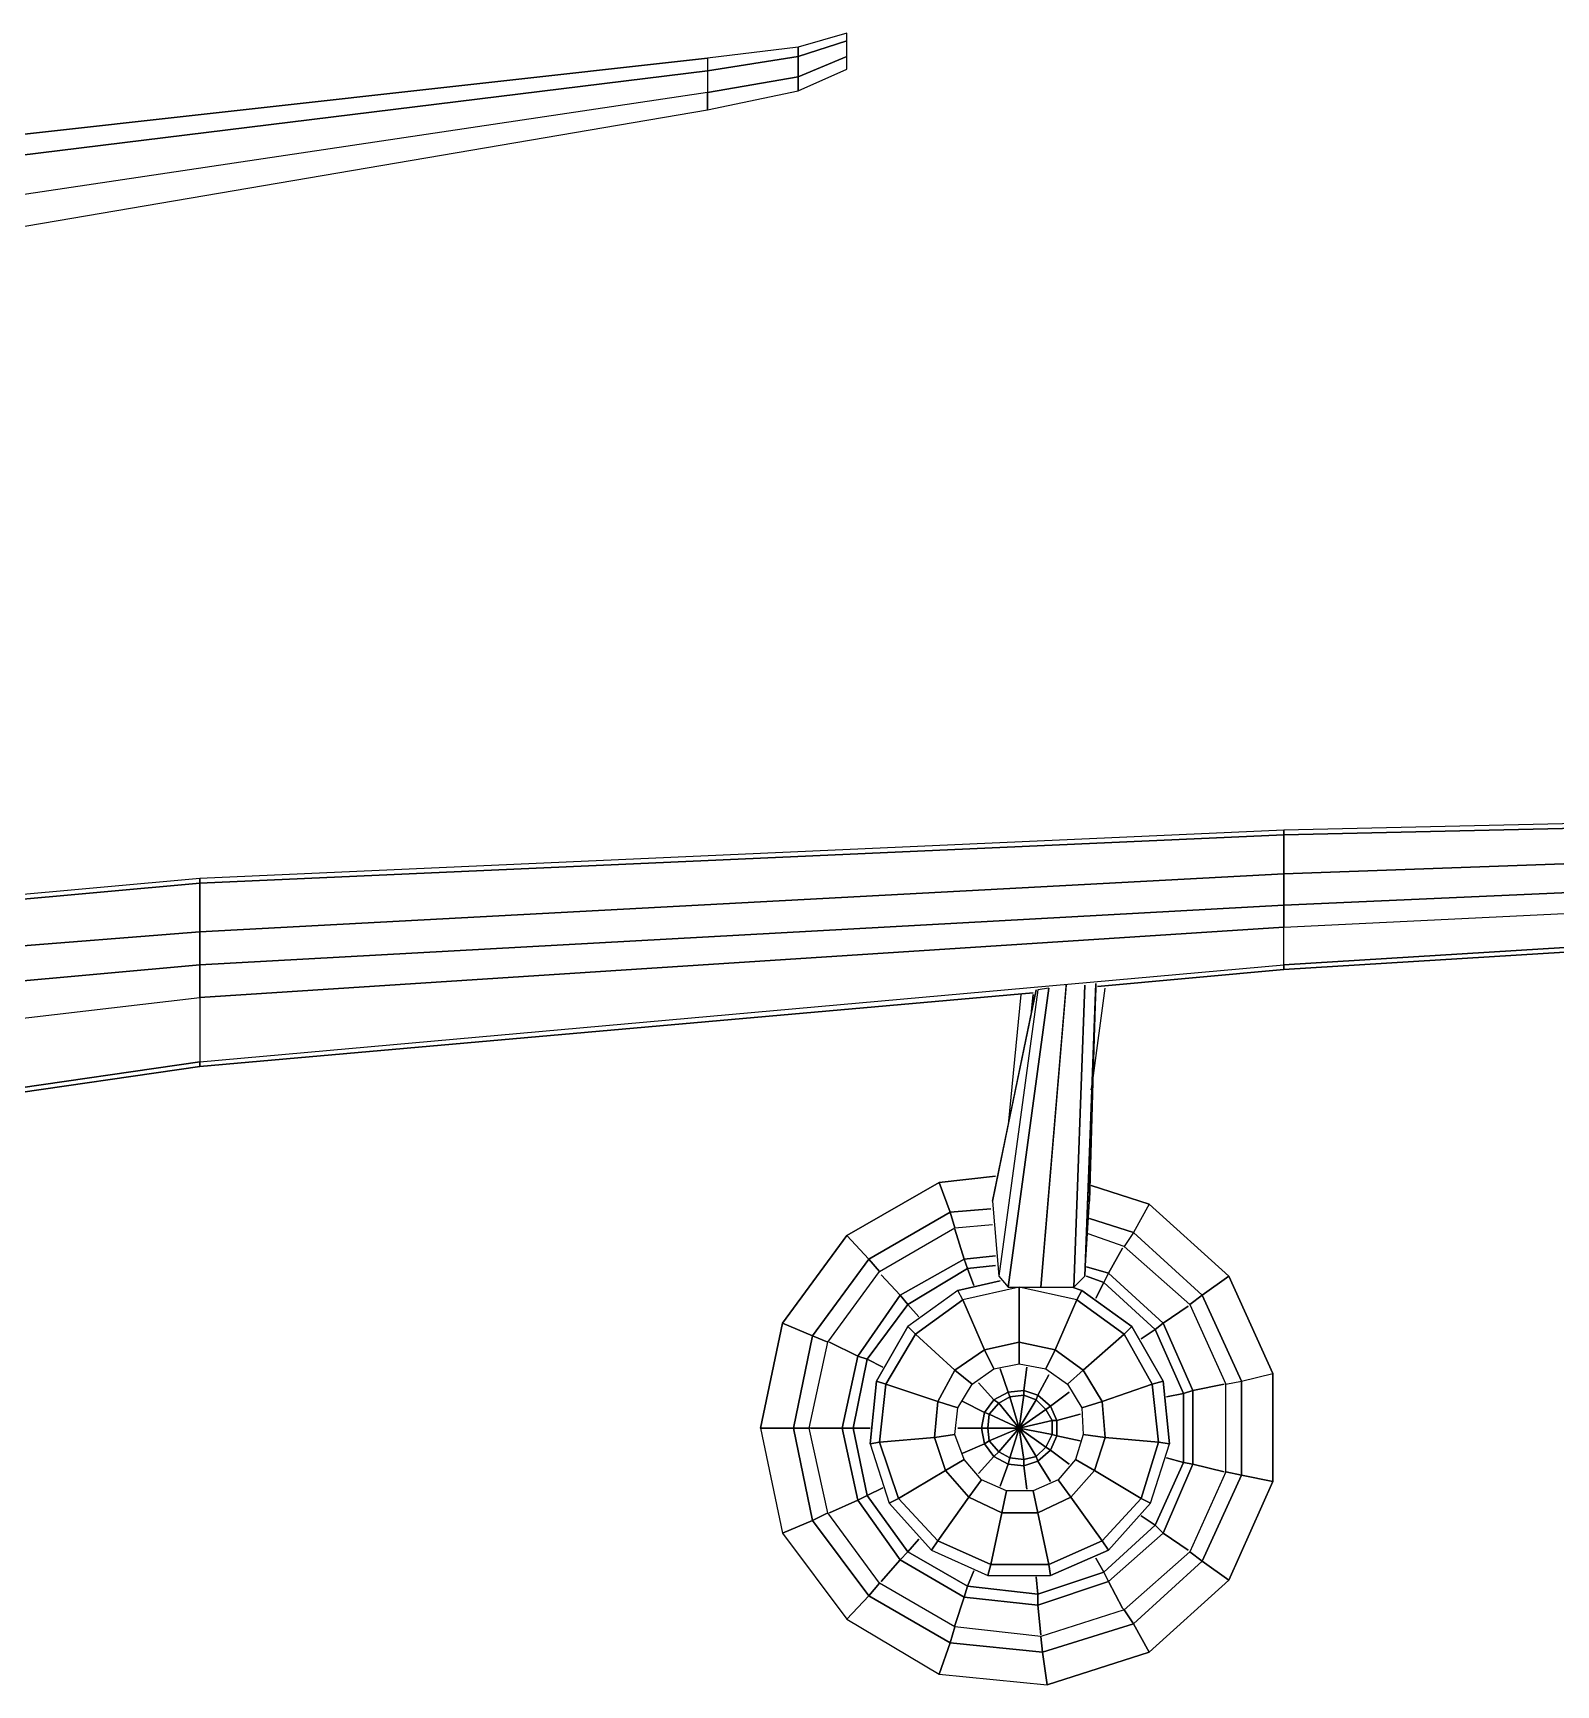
# Model space of a CAD drawing. Header units: millimetres. Extents: x -2415.6 to -2324.5, y 1851.1 to 1878.7.
# Drawn here: x -2360.14 to -2349.7, y 1853.09 to 1864.42 of the extents above; entities that cross this region are included whole.
import ezdxf

# ---------------------------------------------------------------- set-up
doc = ezdxf.new("R2010")
doc.units = ezdxf.units.MM
doc.header["$LTSCALE"] = 10
doc.layers.add('Aeronaves', color=2, linetype='Continuous')

msp = doc.modelspace()

# ---------------------------------------------------------------- linework, layer by layer
at = {"layer": 'Aeronaves'}
for p, q in [((-2354.559, 1864.418), (-2354.892, 1864.322)), ((-2354.559, 1864.418), (-2354.892, 1864.322)), ((-2354.559, 1864.364), (-2354.559, 1864.418)), ((-2354.559, 1864.364), (-2354.559, 1864.418)), ((-2354.892, 1864.322), (-2355.515, 1864.246)), ((-2354.892, 1864.322), (-2355.515, 1864.246)), ((-2354.892, 1864.257), (-2354.559, 1864.364)), ((-2354.559, 1864.364), (-2354.892, 1864.257)), ((-2354.892, 1864.257), (-2354.892, 1864.322)), ((-2354.892, 1864.322), (-2354.892, 1864.257)), ((-2354.559, 1864.257), (-2354.559, 1864.364)), ((-2354.559, 1864.257), (-2354.559, 1864.364)), ((-2366.232, 1863.054), (-2355.515, 1864.246)), ((-2355.515, 1864.246), (-2366.232, 1863.054)), ((-2355.515, 1864.16), (-2354.892, 1864.257)), ((-2354.892, 1864.257), (-2355.515, 1864.16)), ((-2355.515, 1864.246), (-2355.515, 1864.16)), ((-2355.515, 1864.246), (-2355.515, 1864.16)), ((-2354.892, 1864.117), (-2354.892, 1864.257)), ((-2354.892, 1864.117), (-2354.559, 1864.257)), ((-2354.892, 1864.257), (-2354.892, 1864.117)), ((-2354.559, 1864.257), (-2354.892, 1864.117)), ((-2354.559, 1864.171), (-2354.559, 1864.257)), ((-2354.559, 1864.171), (-2354.559, 1864.257)), ((-2366.232, 1862.84), (-2355.515, 1864.16)), ((-2355.515, 1864.16), (-2366.232, 1862.84)), ((-2355.515, 1864.16), (-2355.515, 1864.01)), ((-2355.515, 1864.16), (-2355.515, 1864.01)), ((-2355.515, 1864.01), (-2354.892, 1864.117)), ((-2354.892, 1864.117), (-2355.515, 1864.01)), ((-2354.892, 1864.021), (-2354.559, 1864.171)), ((-2354.892, 1864.021), (-2354.559, 1864.171)), ((-2354.892, 1864.117), (-2354.892, 1864.021)), ((-2354.892, 1864.021), (-2354.892, 1864.117)), ((-2355.515, 1864.01), (-2366.232, 1862.41)), ((-2355.515, 1864.01), (-2366.232, 1862.41)), ((-2355.515, 1863.892), (-2354.892, 1864.021)), ((-2355.515, 1863.892), (-2354.892, 1864.021)), ((-2355.515, 1864.01), (-2355.515, 1863.892)), ((-2355.515, 1863.892), (-2355.515, 1864.01)), ((-2366.232, 1862.066), (-2355.515, 1863.892)), ((-2366.232, 1862.066), (-2355.515, 1863.892)), ((-2340.105, 1859.21), (-2351.563, 1858.952)), ((-2340.105, 1859.21), (-2351.563, 1858.952)), ((-2351.563, 1858.92), (-2340.105, 1859.178)), ((-2340.105, 1859.178), (-2351.563, 1858.92)), ((-2351.563, 1858.652), (-2340.105, 1859.06)), ((-2340.105, 1859.06), (-2351.563, 1858.652)), ((-2351.563, 1858.952), (-2358.994, 1858.619)), ((-2351.563, 1858.952), (-2358.994, 1858.619)), ((-2351.563, 1858.92), (-2358.994, 1858.587)), ((-2358.994, 1858.587), (-2351.563, 1858.92)), ((-2351.563, 1858.437), (-2340.105, 1858.952)), ((-2340.105, 1858.952), (-2351.563, 1858.437)), ((-2351.563, 1858.92), (-2351.563, 1858.952)), ((-2351.563, 1858.952), (-2351.563, 1858.92)), ((-2351.563, 1858.652), (-2351.563, 1858.92)), ((-2351.563, 1858.92), (-2351.563, 1858.652)), ((-2351.563, 1858.287), (-2340.105, 1858.845)), ((-2351.563, 1858.287), (-2340.105, 1858.845)), ((-2351.563, 1858.652), (-2358.994, 1858.254)), ((-2358.994, 1858.254), (-2351.563, 1858.652)), ((-2340.127, 1858.727), (-2351.563, 1858.029)), ((-2351.563, 1858.029), (-2340.127, 1858.727)), ((-2340.309, 1858.684), (-2351.563, 1857.997)), ((-2351.563, 1857.997), (-2340.309, 1858.684)), ((-2351.563, 1858.437), (-2351.563, 1858.652)), ((-2351.563, 1858.652), (-2351.563, 1858.437)), ((-2358.994, 1858.619), (-2361.84, 1858.362)), ((-2358.994, 1858.619), (-2361.84, 1858.362)), ((-2358.994, 1858.587), (-2361.84, 1858.33)), ((-2361.84, 1858.33), (-2358.994, 1858.587)), ((-2358.994, 1858.587), (-2358.994, 1858.619)), ((-2358.994, 1858.619), (-2358.994, 1858.587)), ((-2358.994, 1858.587), (-2358.994, 1858.254)), ((-2358.994, 1858.254), (-2358.994, 1858.587)), ((-2358.994, 1858.029), (-2351.563, 1858.437)), ((-2351.563, 1858.437), (-2358.994, 1858.029)), ((-2351.563, 1858.287), (-2351.563, 1858.437)), ((-2351.563, 1858.437), (-2351.563, 1858.287)), ((-2358.994, 1857.803), (-2351.563, 1858.287)), ((-2351.563, 1858.287), (-2358.994, 1857.803)), ((-2351.563, 1858.029), (-2351.563, 1858.287)), ((-2351.563, 1858.029), (-2351.563, 1858.287)), ((-2358.994, 1858.254), (-2361.84, 1858.029)), ((-2361.84, 1858.029), (-2358.994, 1858.254)), ((-2358.994, 1858.254), (-2358.994, 1858.029)), ((-2358.994, 1858.029), (-2358.994, 1858.254)), ((-2361.84, 1857.771), (-2358.994, 1858.029)), ((-2358.994, 1858.029), (-2361.84, 1857.771)), ((-2358.994, 1857.363), (-2351.563, 1858.029)), ((-2358.994, 1857.363), (-2351.563, 1858.029)), ((-2358.994, 1858.029), (-2358.994, 1857.803)), ((-2358.994, 1857.803), (-2358.994, 1858.029)), ((-2352.841, 1857.879), (-2351.563, 1857.997)), ((-2351.563, 1857.997), (-2352.841, 1857.879)), ((-2351.563, 1857.997), (-2351.563, 1858.029)), ((-2351.563, 1858.029), (-2351.563, 1857.997)), ((-2351.563, 1857.997), (-2351.563, 1858.029)), ((-2351.563, 1858.029), (-2351.563, 1857.997)), ((-2353.281, 1857.836), (-2358.994, 1857.331)), ((-2358.994, 1857.331), (-2353.281, 1857.836)), ((-2353.56, 1856.407), (-2353.26, 1857.857)), ((-2353.249, 1857.857), (-2353.517, 1855.892)), ((-2353.453, 1855.817), (-2353.174, 1857.868)), ((-2353.174, 1857.868), (-2353.453, 1855.817)), ((-2353.26, 1857.857), (-2353.453, 1856.934)), ((-2353.174, 1857.868), (-2353.249, 1857.857)), ((-2353.056, 1857.889), (-2353.228, 1855.817)), ((-2353.228, 1855.817), (-2353.056, 1857.879)), ((-2353.056, 1857.879), (-2353.056, 1857.889)), ((-2352.927, 1857.889), (-2353.002, 1855.817)), ((-2353.002, 1855.817), (-2352.927, 1857.889)), ((-2352.927, 1855.892), (-2352.852, 1857.9)), ((-2352.852, 1857.868), (-2352.927, 1855.892)), ((-2352.895, 1856.407), (-2352.852, 1857.868)), ((-2352.852, 1857.9), (-2352.873, 1857.224)), ((-2352.873, 1857.234), (-2352.787, 1857.868)), ((-2361.84, 1857.47), (-2358.994, 1857.803)), ((-2361.84, 1857.47), (-2358.994, 1857.803)), ((-2358.994, 1857.803), (-2358.994, 1857.363)), ((-2358.994, 1857.803), (-2358.994, 1857.363)), ((-2353.367, 1857.825), (-2353.453, 1856.934)), ((-2353.281, 1857.825), (-2353.292, 1857.707)), ((-2353.292, 1857.707), (-2353.281, 1857.825)), ((-2361.378, 1857.019), (-2358.994, 1857.363)), ((-2358.994, 1857.363), (-2361.378, 1857.019)), ((-2358.994, 1857.331), (-2361.378, 1856.987)), ((-2361.378, 1856.987), (-2358.994, 1857.331)), ((-2358.994, 1857.331), (-2358.994, 1857.363)), ((-2358.994, 1857.363), (-2358.994, 1857.331)), ((-2352.873, 1857.224), (-2352.895, 1856.407)), ((-2352.884, 1857.17), (-2352.873, 1857.224)), ((-2352.873, 1857.224), (-2352.884, 1857.17)), ((-2353.453, 1856.934), (-2353.56, 1856.407)), ((-2353.453, 1856.934), (-2353.453, 1856.934)), ((-2354.559, 1856.171), (-2353.926, 1856.536)), ((-2353.926, 1856.536), (-2354.559, 1856.171)), ((-2353.539, 1856.579), (-2353.926, 1856.536)), ((-2353.926, 1856.536), (-2353.539, 1856.579)), ((-2353.539, 1856.579), (-2353.926, 1856.536)), ((-2353.926, 1856.536), (-2353.539, 1856.579)), ((-2353.926, 1856.536), (-2353.85, 1856.332)), ((-2353.85, 1856.332), (-2353.926, 1856.536)), ((-2352.884, 1856.515), (-2352.487, 1856.386)), ((-2352.487, 1856.386), (-2352.884, 1856.515)), ((-2352.884, 1856.515), (-2352.487, 1856.386)), ((-2352.487, 1856.386), (-2352.884, 1856.515)), ((-2353.56, 1856.407), (-2353.517, 1855.892)), ((-2352.927, 1855.892), (-2352.895, 1856.407)), ((-2352.487, 1856.386), (-2352.594, 1856.193)), ((-2352.487, 1856.386), (-2352.594, 1856.193)), ((-2351.939, 1855.892), (-2352.487, 1856.386)), ((-2352.487, 1856.386), (-2351.939, 1855.892)), ((-2351.939, 1855.892), (-2352.487, 1856.386)), ((-2351.939, 1855.892), (-2352.487, 1856.386)), ((-2353.85, 1856.332), (-2354.409, 1856.01)), ((-2354.409, 1856.01), (-2353.85, 1856.332)), ((-2353.571, 1856.354), (-2353.85, 1856.332)), ((-2353.85, 1856.332), (-2353.571, 1856.354)), ((-2353.818, 1856.225), (-2353.85, 1856.332)), ((-2353.85, 1856.332), (-2353.818, 1856.225)), ((-2353.818, 1856.225), (-2353.56, 1856.246)), ((-2352.895, 1856.289), (-2352.594, 1856.193)), ((-2352.594, 1856.193), (-2352.895, 1856.289)), ((-2354.999, 1855.57), (-2354.559, 1856.171)), ((-2354.559, 1856.171), (-2354.999, 1855.57)), ((-2354.559, 1856.171), (-2354.409, 1856.01)), ((-2354.409, 1856.01), (-2354.559, 1856.171)), ((-2354.334, 1855.924), (-2353.818, 1856.225)), ((-2353.818, 1856.214), (-2353.754, 1856.01)), ((-2353.754, 1856.01), (-2353.818, 1856.214)), ((-2352.658, 1856.096), (-2352.905, 1856.182)), ((-2352.594, 1856.193), (-2352.658, 1856.096)), ((-2352.594, 1856.193), (-2352.658, 1856.096)), ((-2352.122, 1855.763), (-2352.594, 1856.193)), ((-2352.594, 1856.193), (-2352.122, 1855.763)), ((-2353.754, 1856.01), (-2353.539, 1856.032)), ((-2353.539, 1856.032), (-2353.754, 1856.01)), ((-2352.766, 1855.913), (-2352.669, 1856.085)), ((-2352.669, 1856.085), (-2352.766, 1855.913)), ((-2352.658, 1856.096), (-2352.207, 1855.699)), ((-2354.409, 1856.01), (-2354.795, 1855.484)), ((-2354.795, 1855.484), (-2354.409, 1856.01)), ((-2354.688, 1855.441), (-2354.334, 1855.924)), ((-2354.334, 1855.924), (-2354.409, 1856.01)), ((-2354.409, 1856.01), (-2354.334, 1855.924)), ((-2354.194, 1855.763), (-2353.754, 1856.01)), ((-2353.754, 1856.01), (-2354.194, 1855.763)), ((-2354.14, 1855.699), (-2353.732, 1855.946)), ((-2353.732, 1855.946), (-2354.14, 1855.699)), ((-2353.732, 1855.946), (-2353.754, 1856.01)), ((-2353.754, 1856.01), (-2353.732, 1855.946)), ((-2353.539, 1855.967), (-2353.732, 1855.946)), ((-2353.732, 1855.946), (-2353.539, 1855.967)), ((-2353.689, 1855.828), (-2353.732, 1855.946)), ((-2353.732, 1855.946), (-2353.689, 1855.828)), ((-2352.916, 1855.956), (-2352.766, 1855.913)), ((-2352.766, 1855.913), (-2352.916, 1855.956)), ((-2352.798, 1855.849), (-2352.766, 1855.913)), ((-2352.766, 1855.913), (-2352.798, 1855.849)), ((-2352.766, 1855.913), (-2352.39, 1855.57)), ((-2352.39, 1855.57), (-2352.766, 1855.913)), ((-2354.194, 1855.763), (-2354.323, 1855.903)), ((-2354.323, 1855.903), (-2354.194, 1855.763)), ((-2353.797, 1855.795), (-2354.14, 1855.548)), ((-2353.797, 1855.795), (-2354.14, 1855.548)), ((-2353.797, 1855.795), (-2353.507, 1855.86)), ((-2353.507, 1855.86), (-2353.797, 1855.795)), ((-2353.764, 1855.731), (-2353.797, 1855.795)), ((-2353.764, 1855.731), (-2353.797, 1855.795)), ((-2353.378, 1855.817), (-2353.764, 1855.731)), ((-2353.378, 1855.817), (-2353.764, 1855.731)), ((-2353.517, 1855.892), (-2353.453, 1855.817)), ((-2353.453, 1855.817), (-2353.228, 1855.817)), ((-2353.453, 1855.817), (-2353.228, 1855.817)), ((-2352.981, 1855.731), (-2353.378, 1855.817)), ((-2353.378, 1855.817), (-2353.378, 1855.441)), ((-2352.981, 1855.731), (-2353.378, 1855.817)), ((-2353.378, 1855.441), (-2353.378, 1855.817)), ((-2353.228, 1855.817), (-2353.002, 1855.817)), ((-2353.228, 1855.817), (-2353.002, 1855.817)), ((-2353.013, 1855.817), (-2352.948, 1855.795)), ((-2352.948, 1855.795), (-2353.013, 1855.817)), ((-2353.013, 1855.817), (-2352.948, 1855.795)), ((-2352.948, 1855.795), (-2353.013, 1855.817)), ((-2353.002, 1855.817), (-2352.927, 1855.892)), ((-2352.981, 1855.731), (-2352.948, 1855.795)), ((-2352.948, 1855.795), (-2352.981, 1855.731)), ((-2352.948, 1855.795), (-2352.605, 1855.548)), ((-2352.605, 1855.548), (-2352.948, 1855.795)), ((-2352.916, 1855.892), (-2352.798, 1855.849)), ((-2352.798, 1855.849), (-2352.916, 1855.892)), ((-2352.852, 1855.742), (-2352.798, 1855.849)), ((-2352.798, 1855.849), (-2352.852, 1855.742)), ((-2352.798, 1855.849), (-2352.444, 1855.527)), ((-2352.444, 1855.527), (-2352.798, 1855.849)), ((-2351.939, 1855.892), (-2352.122, 1855.763)), ((-2352.122, 1855.763), (-2351.939, 1855.892)), ((-2351.939, 1855.892), (-2351.638, 1855.226)), ((-2351.638, 1855.226), (-2351.939, 1855.892)), ((-2351.638, 1855.226), (-2351.939, 1855.892)), ((-2351.638, 1855.226), (-2351.939, 1855.892)), ((-2354.484, 1855.344), (-2354.194, 1855.763)), ((-2354.194, 1855.763), (-2354.484, 1855.344)), ((-2354.42, 1855.323), (-2354.14, 1855.699)), ((-2354.14, 1855.699), (-2354.42, 1855.323)), ((-2354.14, 1855.699), (-2354.194, 1855.763)), ((-2354.194, 1855.763), (-2354.14, 1855.699)), ((-2354.065, 1855.613), (-2354.14, 1855.699)), ((-2354.14, 1855.699), (-2354.065, 1855.613)), ((-2354.087, 1855.495), (-2353.764, 1855.731)), ((-2353.764, 1855.731), (-2354.087, 1855.495)), ((-2353.614, 1855.387), (-2353.764, 1855.731)), ((-2353.764, 1855.731), (-2353.614, 1855.387)), ((-2353.131, 1855.387), (-2352.981, 1855.731)), ((-2352.981, 1855.731), (-2353.131, 1855.387)), ((-2352.658, 1855.495), (-2352.981, 1855.731)), ((-2352.981, 1855.731), (-2352.658, 1855.495)), ((-2352.218, 1855.688), (-2352.39, 1855.57)), ((-2352.39, 1855.57), (-2352.218, 1855.688)), ((-2352.122, 1855.763), (-2352.207, 1855.699)), ((-2352.207, 1855.699), (-2352.122, 1855.763)), ((-2352.207, 1855.699), (-2351.96, 1855.151)), ((-2352.122, 1855.763), (-2351.853, 1855.172)), ((-2351.853, 1855.172), (-2352.122, 1855.763)), ((-2355.15, 1854.85), (-2354.999, 1855.57)), ((-2354.999, 1855.57), (-2355.15, 1854.85)), ((-2354.999, 1855.57), (-2354.795, 1855.484)), ((-2354.795, 1855.484), (-2354.999, 1855.57)), ((-2352.444, 1855.527), (-2352.39, 1855.57)), ((-2352.39, 1855.57), (-2352.444, 1855.527)), ((-2352.39, 1855.57), (-2352.186, 1855.108)), ((-2352.186, 1855.108), (-2352.39, 1855.57)), ((-2354.795, 1855.484), (-2354.924, 1854.85)), ((-2354.924, 1854.85), (-2354.795, 1855.484)), ((-2354.688, 1855.441), (-2354.795, 1855.484)), ((-2354.795, 1855.484), (-2354.688, 1855.441)), ((-2354.355, 1855.172), (-2354.14, 1855.548)), ((-2354.14, 1855.548), (-2354.355, 1855.172)), ((-2354.14, 1855.548), (-2354.355, 1855.172)), ((-2354.087, 1855.495), (-2354.291, 1855.151)), ((-2354.291, 1855.151), (-2354.087, 1855.495)), ((-2354.14, 1855.548), (-2354.087, 1855.495)), ((-2354.087, 1855.495), (-2354.14, 1855.548)), ((-2353.818, 1855.248), (-2354.087, 1855.495)), ((-2354.087, 1855.495), (-2353.818, 1855.248)), ((-2352.938, 1855.248), (-2352.658, 1855.495)), ((-2352.658, 1855.495), (-2352.938, 1855.248)), ((-2352.658, 1855.495), (-2352.605, 1855.548)), ((-2352.605, 1855.548), (-2352.658, 1855.495)), ((-2352.465, 1855.151), (-2352.658, 1855.495)), ((-2352.658, 1855.495), (-2352.465, 1855.151)), ((-2352.39, 1855.172), (-2352.605, 1855.548)), ((-2352.605, 1855.548), (-2352.39, 1855.172)), ((-2352.39, 1855.172), (-2352.605, 1855.548)), ((-2352.54, 1855.462), (-2352.444, 1855.527)), ((-2352.444, 1855.527), (-2352.54, 1855.462)), ((-2352.444, 1855.527), (-2352.25, 1855.087)), ((-2352.25, 1855.087), (-2352.444, 1855.527)), ((-2354.817, 1854.85), (-2354.688, 1855.441)), ((-2354.677, 1855.441), (-2354.484, 1855.344)), ((-2354.484, 1855.344), (-2354.677, 1855.441)), ((-2354.591, 1854.85), (-2354.484, 1855.344)), ((-2354.484, 1855.344), (-2354.591, 1854.85)), ((-2354.42, 1855.323), (-2354.484, 1855.344)), ((-2354.484, 1855.344), (-2354.42, 1855.323)), ((-2353.614, 1855.387), (-2353.818, 1855.248)), ((-2353.818, 1855.248), (-2353.614, 1855.387)), ((-2353.378, 1855.441), (-2353.614, 1855.387)), ((-2353.614, 1855.387), (-2353.378, 1855.441)), ((-2353.614, 1855.387), (-2353.55, 1855.258)), ((-2353.55, 1855.258), (-2353.614, 1855.387)), ((-2353.378, 1855.441), (-2353.378, 1855.291)), ((-2353.131, 1855.387), (-2353.378, 1855.441)), ((-2353.378, 1855.441), (-2353.131, 1855.387)), ((-2353.378, 1855.291), (-2353.378, 1855.441)), ((-2353.195, 1855.258), (-2353.131, 1855.387)), ((-2353.131, 1855.387), (-2353.195, 1855.258)), ((-2352.938, 1855.248), (-2353.131, 1855.387)), ((-2353.131, 1855.387), (-2352.938, 1855.248)), ((-2354.516, 1854.85), (-2354.42, 1855.323)), ((-2354.42, 1855.323), (-2354.516, 1854.85)), ((-2354.312, 1855.269), (-2354.42, 1855.323)), ((-2354.42, 1855.323), (-2354.312, 1855.269)), ((-2353.818, 1855.248), (-2353.936, 1855.033)), ((-2353.936, 1855.033), (-2353.818, 1855.248)), ((-2353.7, 1855.151), (-2353.818, 1855.248)), ((-2353.818, 1855.248), (-2353.7, 1855.151)), ((-2353.7, 1855.151), (-2353.55, 1855.258)), ((-2353.55, 1855.258), (-2353.378, 1855.291)), ((-2353.507, 1855.258), (-2353.453, 1855.097)), ((-2353.453, 1855.097), (-2353.507, 1855.258)), ((-2353.378, 1855.291), (-2353.195, 1855.258)), ((-2353.324, 1855.269), (-2353.346, 1855.108)), ((-2353.346, 1855.108), (-2353.324, 1855.269)), ((-2353.195, 1855.258), (-2353.045, 1855.151)), ((-2353.045, 1855.151), (-2352.938, 1855.248)), ((-2352.938, 1855.248), (-2353.045, 1855.151)), ((-2352.809, 1855.033), (-2352.938, 1855.248)), ((-2352.938, 1855.248), (-2352.809, 1855.033)), ((-2351.853, 1855.172), (-2351.638, 1855.226)), ((-2351.853, 1855.172), (-2351.638, 1855.226)), ((-2351.638, 1854.485), (-2351.638, 1855.226)), ((-2351.638, 1855.226), (-2351.638, 1854.485)), ((-2354.355, 1855.172), (-2354.398, 1854.743)), ((-2354.398, 1854.743), (-2354.355, 1855.172)), ((-2354.355, 1855.172), (-2354.398, 1854.743)), ((-2354.291, 1855.151), (-2354.355, 1855.172)), ((-2354.355, 1855.172), (-2354.291, 1855.151)), ((-2354.291, 1855.151), (-2354.334, 1854.754)), ((-2354.334, 1854.754), (-2354.291, 1855.151)), ((-2353.936, 1855.033), (-2354.291, 1855.151)), ((-2354.291, 1855.151), (-2353.936, 1855.033)), ((-2353.797, 1854.99), (-2353.7, 1855.151)), ((-2353.657, 1855.162), (-2353.55, 1855.044)), ((-2353.55, 1855.044), (-2353.657, 1855.162)), ((-2353.174, 1855.215), (-2353.249, 1855.076)), ((-2353.249, 1855.076), (-2353.174, 1855.215)), ((-2353.045, 1855.151), (-2352.948, 1854.99)), ((-2352.809, 1855.033), (-2352.465, 1855.151)), ((-2352.465, 1855.151), (-2352.809, 1855.033)), ((-2352.465, 1855.151), (-2352.39, 1855.172)), ((-2352.39, 1855.172), (-2352.465, 1855.151)), ((-2352.422, 1854.754), (-2352.465, 1855.151)), ((-2352.465, 1855.151), (-2352.422, 1854.754)), ((-2352.39, 1855.172), (-2352.347, 1854.743)), ((-2352.347, 1854.743), (-2352.39, 1855.172)), ((-2352.347, 1854.743), (-2352.39, 1855.172)), ((-2351.971, 1855.151), (-2352.186, 1855.108)), ((-2352.186, 1855.108), (-2351.971, 1855.151)), ((-2351.96, 1855.151), (-2351.853, 1855.172)), ((-2351.96, 1855.151), (-2351.853, 1855.172)), ((-2351.96, 1854.55), (-2351.96, 1855.151)), ((-2351.853, 1854.528), (-2351.853, 1855.172)), ((-2351.853, 1855.172), (-2351.853, 1854.528)), ((-2353.936, 1855.033), (-2353.958, 1854.786)), ((-2353.958, 1854.786), (-2353.936, 1855.033)), ((-2353.797, 1854.99), (-2353.936, 1855.033)), ((-2353.936, 1855.033), (-2353.797, 1854.99)), ((-2353.764, 1855.033), (-2353.614, 1854.958)), ((-2353.614, 1854.958), (-2353.764, 1855.033)), ((-2353.614, 1854.958), (-2353.55, 1855.044)), ((-2353.55, 1855.044), (-2353.614, 1854.958)), ((-2353.582, 1854.947), (-2353.517, 1855.022)), ((-2353.517, 1855.022), (-2353.582, 1854.947)), ((-2353.55, 1855.044), (-2353.453, 1855.097)), ((-2353.453, 1855.097), (-2353.55, 1855.044)), ((-2353.55, 1855.044), (-2353.517, 1855.022)), ((-2353.517, 1855.022), (-2353.55, 1855.044)), ((-2353.517, 1855.022), (-2353.442, 1855.065)), ((-2353.442, 1855.065), (-2353.517, 1855.022)), ((-2353.517, 1855.022), (-2353.378, 1854.85)), ((-2353.378, 1854.85), (-2353.517, 1855.022)), ((-2353.453, 1855.097), (-2353.346, 1855.108)), ((-2353.346, 1855.108), (-2353.453, 1855.097)), ((-2353.453, 1855.097), (-2353.442, 1855.065)), ((-2353.442, 1855.065), (-2353.453, 1855.097)), ((-2353.442, 1855.065), (-2353.346, 1855.076)), ((-2353.346, 1855.076), (-2353.442, 1855.065)), ((-2353.442, 1855.065), (-2353.378, 1854.85)), ((-2353.378, 1854.85), (-2353.442, 1855.065)), ((-2353.346, 1855.076), (-2353.378, 1854.85)), ((-2353.378, 1854.85), (-2353.346, 1855.076)), ((-2353.26, 1855.044), (-2353.378, 1854.85)), ((-2353.378, 1854.85), (-2353.26, 1855.044)), ((-2353.346, 1855.108), (-2353.249, 1855.076)), ((-2353.249, 1855.076), (-2353.346, 1855.108)), ((-2353.346, 1855.108), (-2353.346, 1855.076)), ((-2353.346, 1855.076), (-2353.346, 1855.108)), ((-2353.346, 1855.076), (-2353.26, 1855.044)), ((-2353.26, 1855.044), (-2353.346, 1855.076)), ((-2353.249, 1855.076), (-2353.26, 1855.044)), ((-2353.26, 1855.044), (-2353.249, 1855.076)), ((-2353.26, 1855.044), (-2353.195, 1854.979)), ((-2353.195, 1854.979), (-2353.26, 1855.044)), ((-2353.249, 1855.076), (-2353.163, 1855.001)), ((-2353.163, 1855.001), (-2353.249, 1855.076)), ((-2353.163, 1855.001), (-2353.195, 1854.979)), ((-2353.195, 1854.979), (-2353.163, 1855.001)), ((-2353.034, 1855.097), (-2353.163, 1855.001)), ((-2353.163, 1855.001), (-2353.034, 1855.097)), ((-2353.163, 1855.001), (-2353.12, 1854.904)), ((-2353.12, 1854.904), (-2353.163, 1855.001)), ((-2352.948, 1854.99), (-2352.809, 1855.033)), ((-2352.809, 1855.033), (-2352.948, 1854.99)), ((-2352.787, 1854.786), (-2352.809, 1855.033)), ((-2352.809, 1855.033), (-2352.787, 1854.786)), ((-2352.368, 1855.065), (-2352.25, 1855.087)), ((-2352.25, 1855.087), (-2352.368, 1855.065)), ((-2352.25, 1855.087), (-2352.186, 1855.108)), ((-2352.186, 1855.108), (-2352.25, 1855.087)), ((-2352.25, 1855.087), (-2352.25, 1854.614)), ((-2352.25, 1854.614), (-2352.25, 1855.087)), ((-2352.186, 1855.108), (-2352.186, 1854.603)), ((-2352.186, 1854.603), (-2352.186, 1855.108)), ((-2353.818, 1854.807), (-2353.797, 1854.99)), ((-2353.636, 1854.85), (-2353.614, 1854.958)), ((-2353.614, 1854.958), (-2353.636, 1854.85)), ((-2353.614, 1854.958), (-2353.582, 1854.947)), ((-2353.582, 1854.947), (-2353.614, 1854.958)), ((-2353.593, 1854.85), (-2353.582, 1854.947)), ((-2353.582, 1854.947), (-2353.593, 1854.85)), ((-2353.378, 1854.85), (-2353.582, 1854.947)), ((-2353.582, 1854.947), (-2353.378, 1854.85)), ((-2353.195, 1854.979), (-2353.378, 1854.85)), ((-2353.378, 1854.85), (-2353.195, 1854.979)), ((-2353.378, 1854.85), (-2353.152, 1854.904)), ((-2353.152, 1854.904), (-2353.378, 1854.85)), ((-2353.195, 1854.979), (-2353.152, 1854.904)), ((-2353.152, 1854.904), (-2353.195, 1854.979)), ((-2353.152, 1854.904), (-2353.152, 1854.807)), ((-2353.12, 1854.904), (-2353.152, 1854.904)), ((-2353.152, 1854.904), (-2353.12, 1854.904)), ((-2353.152, 1854.807), (-2353.152, 1854.904)), ((-2352.959, 1854.947), (-2353.12, 1854.904)), ((-2353.12, 1854.904), (-2352.959, 1854.947)), ((-2353.12, 1854.904), (-2353.12, 1854.797)), ((-2353.12, 1854.797), (-2353.12, 1854.904)), ((-2352.948, 1854.99), (-2352.938, 1854.807)), ((-2355.15, 1854.85), (-2354.999, 1854.131)), ((-2355.15, 1854.85), (-2354.999, 1854.131)), ((-2354.924, 1854.85), (-2355.15, 1854.85)), ((-2355.15, 1854.85), (-2354.924, 1854.85)), ((-2354.924, 1854.85), (-2354.795, 1854.217)), ((-2354.795, 1854.217), (-2354.924, 1854.85)), ((-2354.817, 1854.85), (-2354.924, 1854.85)), ((-2354.924, 1854.85), (-2354.817, 1854.85)), ((-2354.688, 1854.27), (-2354.817, 1854.85)), ((-2354.806, 1854.85), (-2354.817, 1854.85)), ((-2354.591, 1854.85), (-2354.806, 1854.85)), ((-2354.806, 1854.85), (-2354.591, 1854.85)), ((-2354.484, 1854.356), (-2354.591, 1854.85)), ((-2354.591, 1854.85), (-2354.484, 1854.356)), ((-2354.516, 1854.85), (-2354.591, 1854.85)), ((-2354.516, 1854.85), (-2354.591, 1854.85)), ((-2354.591, 1854.85), (-2354.516, 1854.85)), ((-2354.42, 1854.389), (-2354.516, 1854.85)), ((-2354.516, 1854.85), (-2354.42, 1854.389)), ((-2354.398, 1854.85), (-2354.516, 1854.85)), ((-2354.516, 1854.85), (-2354.398, 1854.85)), ((-2353.958, 1854.786), (-2354.334, 1854.754)), ((-2354.334, 1854.754), (-2353.958, 1854.786)), ((-2353.818, 1854.807), (-2353.958, 1854.786)), ((-2353.958, 1854.786), (-2353.818, 1854.807)), ((-2353.958, 1854.786), (-2353.883, 1854.56)), ((-2353.883, 1854.56), (-2353.958, 1854.786)), ((-2353.754, 1854.636), (-2353.818, 1854.807)), ((-2353.636, 1854.85), (-2353.797, 1854.85)), ((-2353.797, 1854.85), (-2353.636, 1854.85)), ((-2353.614, 1854.743), (-2353.636, 1854.85)), ((-2353.636, 1854.85), (-2353.614, 1854.743)), ((-2353.593, 1854.85), (-2353.636, 1854.85)), ((-2353.636, 1854.85), (-2353.593, 1854.85)), ((-2353.582, 1854.764), (-2353.593, 1854.85)), ((-2353.593, 1854.85), (-2353.582, 1854.764)), ((-2353.378, 1854.85), (-2353.593, 1854.85)), ((-2353.593, 1854.85), (-2353.378, 1854.85)), ((-2353.582, 1854.764), (-2353.378, 1854.85)), ((-2353.378, 1854.85), (-2353.582, 1854.764)), ((-2353.517, 1854.689), (-2353.378, 1854.85)), ((-2353.378, 1854.85), (-2353.517, 1854.689)), ((-2353.442, 1854.646), (-2353.378, 1854.85)), ((-2353.378, 1854.85), (-2353.442, 1854.646)), ((-2353.378, 1854.85), (-2353.26, 1854.657)), ((-2353.346, 1854.636), (-2353.378, 1854.85)), ((-2353.26, 1854.657), (-2353.378, 1854.85)), ((-2353.378, 1854.85), (-2353.346, 1854.636)), ((-2353.195, 1854.721), (-2353.378, 1854.85)), ((-2353.378, 1854.85), (-2353.195, 1854.721)), ((-2353.152, 1854.807), (-2353.378, 1854.85)), ((-2353.378, 1854.85), (-2353.152, 1854.807)), ((-2353.195, 1854.721), (-2353.152, 1854.807)), ((-2353.152, 1854.807), (-2353.195, 1854.721)), ((-2353.163, 1854.7), (-2353.12, 1854.797)), ((-2353.12, 1854.797), (-2353.163, 1854.7)), ((-2353.12, 1854.797), (-2353.152, 1854.807)), ((-2353.152, 1854.807), (-2353.12, 1854.797)), ((-2352.959, 1854.764), (-2353.12, 1854.797)), ((-2353.12, 1854.797), (-2352.959, 1854.764)), ((-2352.938, 1854.807), (-2352.991, 1854.636)), ((-2352.938, 1854.807), (-2352.787, 1854.786)), ((-2352.787, 1854.786), (-2352.938, 1854.807)), ((-2352.862, 1854.56), (-2352.787, 1854.786)), ((-2352.787, 1854.786), (-2352.862, 1854.56)), ((-2352.787, 1854.786), (-2352.422, 1854.754)), ((-2352.422, 1854.754), (-2352.787, 1854.786)), ((-2354.334, 1854.754), (-2354.398, 1854.743)), ((-2354.334, 1854.754), (-2354.398, 1854.743)), ((-2354.398, 1854.743), (-2354.334, 1854.754)), ((-2354.398, 1854.743), (-2354.269, 1854.335)), ((-2354.398, 1854.743), (-2354.269, 1854.335)), ((-2354.205, 1854.367), (-2354.334, 1854.754)), ((-2354.334, 1854.754), (-2354.205, 1854.367)), ((-2353.764, 1854.679), (-2353.614, 1854.743)), ((-2353.614, 1854.743), (-2353.764, 1854.679)), ((-2353.657, 1854.539), (-2353.55, 1854.657)), ((-2353.55, 1854.657), (-2353.657, 1854.539)), ((-2353.614, 1854.743), (-2353.582, 1854.764)), ((-2353.582, 1854.764), (-2353.614, 1854.743)), ((-2353.55, 1854.657), (-2353.614, 1854.743)), ((-2353.614, 1854.743), (-2353.55, 1854.657)), ((-2353.517, 1854.689), (-2353.582, 1854.764)), ((-2353.582, 1854.764), (-2353.517, 1854.689)), ((-2353.55, 1854.657), (-2353.517, 1854.689)), ((-2353.517, 1854.689), (-2353.55, 1854.657)), ((-2353.453, 1854.603), (-2353.55, 1854.657)), ((-2353.55, 1854.657), (-2353.453, 1854.603)), ((-2353.442, 1854.646), (-2353.517, 1854.689)), ((-2353.517, 1854.689), (-2353.442, 1854.646)), ((-2353.26, 1854.657), (-2353.346, 1854.636)), ((-2353.346, 1854.636), (-2353.26, 1854.657)), ((-2353.195, 1854.721), (-2353.26, 1854.657)), ((-2353.26, 1854.657), (-2353.195, 1854.721)), ((-2353.249, 1854.625), (-2353.26, 1854.657)), ((-2353.26, 1854.657), (-2353.249, 1854.625)), ((-2353.163, 1854.7), (-2353.249, 1854.625)), ((-2353.249, 1854.625), (-2353.163, 1854.7)), ((-2353.163, 1854.7), (-2353.195, 1854.721)), ((-2353.163, 1854.7), (-2353.195, 1854.721)), ((-2353.195, 1854.721), (-2353.163, 1854.7)), ((-2353.034, 1854.603), (-2353.163, 1854.7)), ((-2353.163, 1854.7), (-2353.034, 1854.603)), ((-2352.54, 1854.367), (-2352.422, 1854.754)), ((-2352.422, 1854.754), (-2352.54, 1854.367)), ((-2352.476, 1854.335), (-2352.347, 1854.743)), ((-2352.476, 1854.335), (-2352.347, 1854.743)), ((-2352.347, 1854.743), (-2352.422, 1854.754)), ((-2352.422, 1854.754), (-2352.347, 1854.743)), ((-2354.205, 1854.367), (-2353.883, 1854.56)), ((-2353.883, 1854.56), (-2354.205, 1854.367)), ((-2353.754, 1854.636), (-2353.883, 1854.56)), ((-2353.883, 1854.56), (-2353.754, 1854.636)), ((-2353.883, 1854.56), (-2353.722, 1854.378)), ((-2353.722, 1854.378), (-2353.883, 1854.56)), ((-2353.636, 1854.496), (-2353.754, 1854.636)), ((-2353.507, 1854.453), (-2353.453, 1854.603)), ((-2353.453, 1854.603), (-2353.507, 1854.453)), ((-2353.453, 1854.603), (-2353.442, 1854.646)), ((-2353.442, 1854.646), (-2353.453, 1854.603)), ((-2353.346, 1854.593), (-2353.453, 1854.603)), ((-2353.453, 1854.603), (-2353.346, 1854.593)), ((-2353.346, 1854.636), (-2353.442, 1854.646)), ((-2353.442, 1854.646), (-2353.346, 1854.636)), ((-2353.346, 1854.593), (-2353.346, 1854.636)), ((-2353.346, 1854.636), (-2353.346, 1854.593)), ((-2353.249, 1854.625), (-2353.346, 1854.593)), ((-2353.346, 1854.593), (-2353.249, 1854.625)), ((-2353.324, 1854.432), (-2353.346, 1854.593)), ((-2353.346, 1854.593), (-2353.324, 1854.432)), ((-2353.163, 1854.485), (-2353.249, 1854.625)), ((-2353.249, 1854.625), (-2353.163, 1854.485)), ((-2352.991, 1854.636), (-2353.109, 1854.496)), ((-2353.024, 1854.378), (-2352.862, 1854.56)), ((-2352.862, 1854.56), (-2353.024, 1854.378)), ((-2352.991, 1854.636), (-2352.862, 1854.56)), ((-2352.862, 1854.56), (-2352.991, 1854.636)), ((-2352.862, 1854.56), (-2352.54, 1854.367)), ((-2352.54, 1854.367), (-2352.862, 1854.56)), ((-2352.444, 1854.185), (-2352.25, 1854.614)), ((-2352.25, 1854.614), (-2352.444, 1854.185)), ((-2352.39, 1854.131), (-2352.186, 1854.603)), ((-2352.186, 1854.603), (-2352.39, 1854.131)), ((-2352.25, 1854.614), (-2352.368, 1854.646)), ((-2352.368, 1854.646), (-2352.25, 1854.614)), ((-2352.25, 1854.614), (-2352.186, 1854.603)), ((-2352.186, 1854.603), (-2352.25, 1854.614)), ((-2352.25, 1854.614), (-2352.186, 1854.603)), ((-2351.96, 1854.55), (-2352.207, 1854.002)), ((-2351.971, 1854.55), (-2352.186, 1854.603)), ((-2352.186, 1854.603), (-2351.971, 1854.55)), ((-2351.853, 1854.528), (-2351.96, 1854.55)), ((-2351.96, 1854.55), (-2351.853, 1854.528)), ((-2354.312, 1854.442), (-2354.42, 1854.389)), ((-2354.42, 1854.389), (-2354.312, 1854.442)), ((-2353.636, 1854.496), (-2353.722, 1854.378)), ((-2353.722, 1854.378), (-2353.636, 1854.496)), ((-2353.464, 1854.421), (-2353.636, 1854.496)), ((-2353.109, 1854.496), (-2353.281, 1854.421)), ((-2353.109, 1854.496), (-2353.024, 1854.378)), ((-2353.024, 1854.378), (-2353.109, 1854.496)), ((-2352.122, 1853.938), (-2351.853, 1854.528)), ((-2351.853, 1854.528), (-2352.122, 1853.938)), ((-2351.638, 1854.485), (-2351.939, 1853.809)), ((-2351.939, 1853.809), (-2351.638, 1854.485)), ((-2351.638, 1854.485), (-2351.853, 1854.528)), ((-2351.853, 1854.528), (-2351.638, 1854.485)), ((-2354.677, 1854.27), (-2354.484, 1854.356)), ((-2354.484, 1854.356), (-2354.677, 1854.27)), ((-2354.42, 1854.389), (-2354.484, 1854.356)), ((-2354.484, 1854.356), (-2354.42, 1854.389)), ((-2354.194, 1853.948), (-2354.484, 1854.356)), ((-2354.484, 1854.356), (-2354.194, 1853.948)), ((-2354.14, 1854.002), (-2354.42, 1854.389)), ((-2354.42, 1854.389), (-2354.14, 1854.002)), ((-2354.269, 1854.335), (-2354.205, 1854.367)), ((-2354.205, 1854.367), (-2354.269, 1854.335)), ((-2354.269, 1854.335), (-2353.979, 1854.013)), ((-2354.269, 1854.335), (-2353.979, 1854.013)), ((-2354.205, 1854.367), (-2353.936, 1854.077)), ((-2353.936, 1854.077), (-2354.205, 1854.367)), ((-2353.936, 1854.077), (-2353.722, 1854.378)), ((-2353.722, 1854.378), (-2353.936, 1854.077)), ((-2353.722, 1854.378), (-2353.496, 1854.27)), ((-2353.496, 1854.27), (-2353.722, 1854.378)), ((-2353.464, 1854.421), (-2353.496, 1854.27)), ((-2353.496, 1854.27), (-2353.464, 1854.421)), ((-2353.281, 1854.421), (-2353.464, 1854.421)), ((-2353.281, 1854.421), (-2353.249, 1854.27)), ((-2353.249, 1854.27), (-2353.281, 1854.421)), ((-2353.249, 1854.27), (-2353.024, 1854.378)), ((-2353.024, 1854.378), (-2353.249, 1854.27)), ((-2353.024, 1854.378), (-2352.809, 1854.077)), ((-2352.809, 1854.077), (-2353.024, 1854.378)), ((-2352.809, 1854.077), (-2352.54, 1854.367)), ((-2352.54, 1854.367), (-2352.809, 1854.077)), ((-2352.766, 1854.013), (-2352.476, 1854.335)), ((-2352.476, 1854.335), (-2352.766, 1854.013)), ((-2352.766, 1854.013), (-2352.476, 1854.335)), ((-2352.54, 1854.367), (-2352.476, 1854.335)), ((-2352.476, 1854.335), (-2352.54, 1854.367)), ((-2354.795, 1854.217), (-2354.999, 1854.131)), ((-2354.999, 1854.131), (-2354.795, 1854.217)), ((-2354.688, 1854.27), (-2354.795, 1854.217)), ((-2354.795, 1854.217), (-2354.688, 1854.27)), ((-2354.795, 1854.217), (-2354.409, 1853.701)), ((-2354.409, 1853.701), (-2354.795, 1854.217)), ((-2354.334, 1853.787), (-2354.688, 1854.27)), ((-2353.571, 1853.916), (-2353.496, 1854.27)), ((-2353.496, 1854.27), (-2353.571, 1853.916)), ((-2353.496, 1854.27), (-2353.249, 1854.27)), ((-2353.249, 1854.27), (-2353.496, 1854.27)), ((-2353.249, 1854.27), (-2353.174, 1853.916)), ((-2353.174, 1853.916), (-2353.249, 1854.27)), ((-2352.54, 1854.249), (-2352.444, 1854.185)), ((-2352.444, 1854.185), (-2352.54, 1854.249)), ((-2354.999, 1854.131), (-2354.559, 1853.54)), ((-2354.999, 1854.131), (-2354.559, 1853.54)), ((-2352.444, 1854.185), (-2352.798, 1853.862)), ((-2352.798, 1853.862), (-2352.444, 1854.185)), ((-2352.39, 1854.131), (-2352.766, 1853.798)), ((-2352.766, 1853.798), (-2352.39, 1854.131)), ((-2352.444, 1854.185), (-2352.39, 1854.131)), ((-2352.39, 1854.131), (-2352.444, 1854.185)), ((-2352.218, 1854.013), (-2352.39, 1854.131)), ((-2352.39, 1854.131), (-2352.218, 1854.013)), ((-2354.14, 1854.002), (-2354.194, 1853.948)), ((-2354.194, 1853.948), (-2354.14, 1854.002)), ((-2354.065, 1854.088), (-2354.14, 1854.002)), ((-2354.14, 1854.002), (-2354.065, 1854.088)), ((-2354.14, 1854.002), (-2353.732, 1853.766)), ((-2353.732, 1853.766), (-2354.14, 1854.002)), ((-2353.936, 1854.077), (-2353.979, 1854.013)), ((-2353.979, 1854.013), (-2353.936, 1854.077)), ((-2353.979, 1854.013), (-2353.593, 1853.841)), ((-2353.979, 1854.013), (-2353.593, 1853.841)), ((-2353.936, 1854.077), (-2353.571, 1853.916)), ((-2353.571, 1853.916), (-2353.936, 1854.077)), ((-2353.174, 1853.916), (-2352.809, 1854.077)), ((-2352.809, 1854.077), (-2353.174, 1853.916)), ((-2352.766, 1854.013), (-2353.163, 1853.841)), ((-2353.163, 1853.841), (-2352.766, 1854.013)), ((-2353.163, 1853.841), (-2352.766, 1854.013)), ((-2352.809, 1854.077), (-2352.766, 1854.013)), ((-2352.766, 1854.013), (-2352.809, 1854.077)), ((-2352.207, 1854.002), (-2352.658, 1853.605)), ((-2352.207, 1854.002), (-2352.122, 1853.938)), ((-2352.122, 1853.938), (-2352.207, 1854.002)), ((-2354.194, 1853.948), (-2354.323, 1853.798)), ((-2354.323, 1853.798), (-2354.194, 1853.948)), ((-2354.194, 1853.948), (-2353.754, 1853.691)), ((-2353.754, 1853.691), (-2354.194, 1853.948)), ((-2353.689, 1853.873), (-2353.732, 1853.766)), ((-2353.732, 1853.766), (-2353.689, 1853.873)), ((-2353.571, 1853.916), (-2353.593, 1853.841)), ((-2353.593, 1853.841), (-2353.571, 1853.916)), ((-2353.571, 1853.916), (-2353.174, 1853.916)), ((-2353.174, 1853.916), (-2353.571, 1853.916)), ((-2353.163, 1853.841), (-2353.174, 1853.916)), ((-2353.174, 1853.916), (-2353.163, 1853.841)), ((-2353.163, 1853.841), (-2353.174, 1853.916)), ((-2352.852, 1853.959), (-2352.798, 1853.862)), ((-2352.798, 1853.862), (-2352.852, 1853.959)), ((-2352.594, 1853.508), (-2352.122, 1853.938)), ((-2352.122, 1853.938), (-2352.594, 1853.508)), ((-2351.939, 1853.809), (-2352.122, 1853.938)), ((-2352.122, 1853.938), (-2351.939, 1853.809)), ((-2354.409, 1853.701), (-2354.334, 1853.787)), ((-2354.334, 1853.787), (-2354.409, 1853.701)), ((-2353.818, 1853.487), (-2354.334, 1853.787)), ((-2353.754, 1853.691), (-2353.732, 1853.766)), ((-2353.732, 1853.766), (-2353.754, 1853.691)), ((-2353.732, 1853.766), (-2353.249, 1853.712)), ((-2353.249, 1853.712), (-2353.732, 1853.766)), ((-2353.593, 1853.841), (-2353.163, 1853.841)), ((-2353.593, 1853.841), (-2353.163, 1853.841)), ((-2353.26, 1853.83), (-2353.249, 1853.712)), ((-2353.249, 1853.712), (-2353.26, 1853.83)), ((-2353.249, 1853.712), (-2352.798, 1853.862)), ((-2352.798, 1853.862), (-2353.249, 1853.712)), ((-2352.766, 1853.798), (-2353.249, 1853.637)), ((-2353.249, 1853.637), (-2352.766, 1853.798)), ((-2352.798, 1853.862), (-2352.766, 1853.798)), ((-2352.766, 1853.798), (-2352.798, 1853.862)), ((-2352.766, 1853.798), (-2352.669, 1853.615)), ((-2352.669, 1853.615), (-2352.766, 1853.798)), ((-2351.939, 1853.809), (-2352.487, 1853.315)), ((-2352.487, 1853.315), (-2351.939, 1853.809)), ((-2351.939, 1853.809), (-2352.487, 1853.315)), ((-2352.487, 1853.315), (-2351.939, 1853.809)), ((-2354.559, 1853.54), (-2354.409, 1853.701)), ((-2354.409, 1853.701), (-2354.559, 1853.54)), ((-2353.85, 1853.379), (-2354.409, 1853.701)), ((-2354.409, 1853.701), (-2353.85, 1853.379)), ((-2353.818, 1853.497), (-2353.754, 1853.691)), ((-2353.754, 1853.691), (-2353.818, 1853.497)), ((-2353.754, 1853.691), (-2353.249, 1853.637)), ((-2353.249, 1853.637), (-2353.754, 1853.691)), ((-2353.249, 1853.712), (-2353.249, 1853.637)), ((-2353.249, 1853.637), (-2353.249, 1853.712)), ((-2354.559, 1853.54), (-2353.926, 1853.164)), ((-2354.559, 1853.54), (-2353.926, 1853.164)), ((-2353.249, 1853.637), (-2353.228, 1853.433)), ((-2353.228, 1853.433), (-2353.249, 1853.637)), ((-2352.658, 1853.605), (-2353.228, 1853.422)), ((-2352.669, 1853.615), (-2352.658, 1853.605)), ((-2352.658, 1853.605), (-2352.594, 1853.508)), ((-2352.594, 1853.508), (-2352.658, 1853.605)), ((-2353.85, 1853.379), (-2353.818, 1853.487)), ((-2353.818, 1853.487), (-2353.85, 1853.379)), ((-2353.818, 1853.497), (-2353.818, 1853.487)), ((-2353.228, 1853.422), (-2353.818, 1853.487)), ((-2353.217, 1853.315), (-2353.228, 1853.422)), ((-2353.228, 1853.422), (-2353.217, 1853.315)), ((-2353.217, 1853.315), (-2352.594, 1853.508)), ((-2352.594, 1853.508), (-2353.217, 1853.315)), ((-2352.487, 1853.315), (-2352.594, 1853.508)), ((-2352.594, 1853.508), (-2352.487, 1853.315)), ((-2353.926, 1853.164), (-2353.85, 1853.379)), ((-2353.85, 1853.379), (-2353.926, 1853.164)), ((-2353.85, 1853.379), (-2353.217, 1853.315)), ((-2353.217, 1853.315), (-2353.85, 1853.379)), ((-2353.185, 1853.089), (-2353.217, 1853.315)), ((-2353.217, 1853.315), (-2353.185, 1853.089)), ((-2352.487, 1853.315), (-2353.185, 1853.089)), ((-2353.185, 1853.089), (-2352.487, 1853.315)), ((-2352.487, 1853.315), (-2353.185, 1853.089)), ((-2353.185, 1853.089), (-2352.487, 1853.315)), ((-2353.926, 1853.164), (-2353.185, 1853.089)), ((-2353.926, 1853.164), (-2353.185, 1853.089))]:
    msp.add_line(p, q, dxfattribs=at)

doc.saveas('drawing.dxf')
